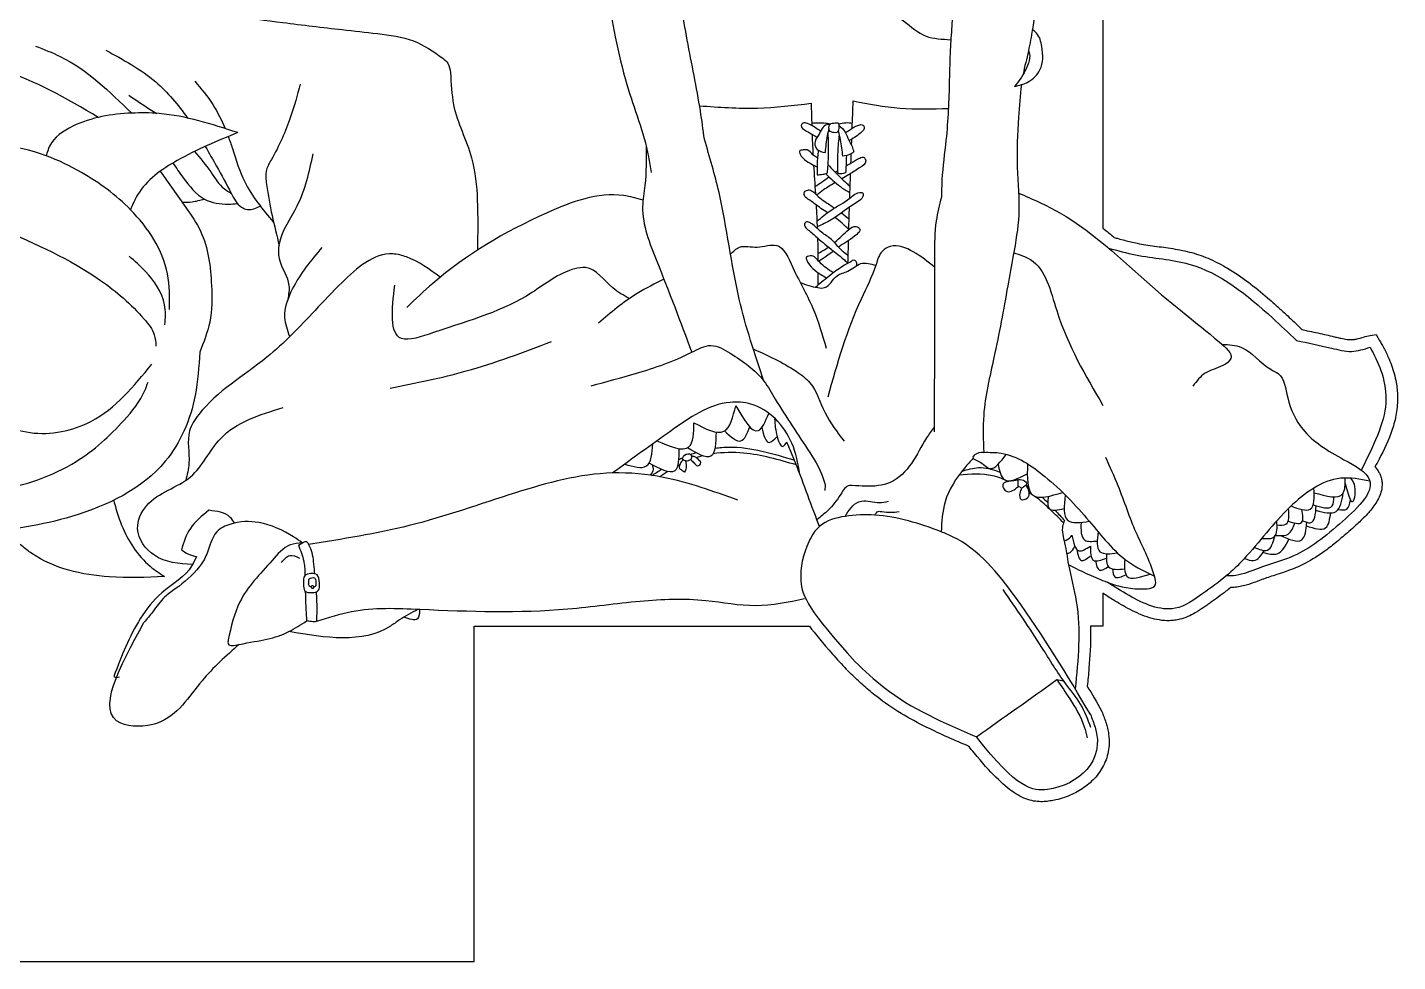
# Model space of a CAD drawing. Header units: inches. Extents: x -573 to 160, y -1 to 711.
# Drawn here: x 10.27 to 13.539, y -0.322 to 1.905 of the extents above; entities that cross this region are included whole.
import ezdxf

# ---------------------------------------------------------------- set-up
doc = ezdxf.new("R2010")
doc.units = ezdxf.units.IN
doc.header["$MEASUREMENT"] = 0
doc.layers.add('CUT', color=1, linetype='Continuous')
doc.layers.add('HarbyDwg', color=5, linetype='Continuous')

msp = doc.modelspace()

# ---------------------------------------------------------------- linework, layer by layer
at = {"layer": 'CUT'}
for points in [[(12.8359, 2.74305), (12.8359, 2.30421), (12.8359, 1.86537), (12.8359, 1.42653)], [(12.8359, 1.42653), (12.84502, 1.41931), (12.85399, 1.41196), (12.86282, 1.40455)], [(12.8359, 0.556), (12.8359, 0.52998), (12.8359, 0.50395), (12.8359, 0.47793)], [(11.3359, -0.32207), (11.3359, -0.0554), (11.3359, 0.21126), (11.3359, 0.47793)], [(11.3359, 0.47793), (11.60244, 0.47793), (11.86898, 0.47793), (12.13552, 0.47793)], [(12.8359, 0.47793), (12.82592, 0.47793), (12.81594, 0.47793), (12.80595, 0.47793)], [(12.79858, 0.33449), (12.8094, 0.31643), (12.82011, 0.29838), (12.8334, 0.27459)], [(8.5859, -0.32207), (9.50256, -0.32207), (10.41923, -0.32207), (11.3359, -0.32207)]]:
    msp.add_open_spline(points, degree=3, dxfattribs=at)
for points, knots in [([(12.86282, 1.40455), (12.86603, 1.40365), (12.86923, 1.40275), (12.88261, 1.39905), (12.89267, 1.39637), (12.90776, 1.39279), (12.91287, 1.39166), (12.92458, 1.38931), (12.93131, 1.38813), (12.94508, 1.38596), (12.95208, 1.38497), (12.97342, 1.38206), (12.98805, 1.38021), (13.0178, 1.37544), (13.03291, 1.37251), (13.06322, 1.36409), (13.0779, 1.35871), (13.10628, 1.34614), (13.12, 1.33895), (13.16763, 1.31078), (13.19915, 1.28602), (13.23979, 1.25087), (13.25049, 1.24127), (13.27149, 1.22212), (13.28182, 1.21253), (13.29847, 1.19686), (13.30487, 1.19078), (13.31123, 1.18471)], [39.4419885, 39.4419885, 39.4419885, 39.4419885, 40.4484759, 40.4484759, 43.6763684, 43.6763684, 45.3388582, 45.3388582, 47.5051707, 47.5051707, 49.6714831, 49.6714831, 54.004108, 54.004108, 58.3367328, 58.3367328, 62.6693577, 62.6693577, 67.0019826, 67.0019826, 78.2015234, 78.2015234, 82.3400811, 82.3400811, 86.4786387, 86.4786387, 89.0961427, 89.0961427, 89.0961427, 89.0961427]), ([(13.31123, 1.18471), (13.3153, 1.18388), (13.31939, 1.18304), (13.33699, 1.17942), (13.35061, 1.17654), (13.37047, 1.17204), (13.37658, 1.17061), (13.3863, 1.16825), (13.38992, 1.16735), (13.39681, 1.16564), (13.40014, 1.16482), (13.40874, 1.16287), (13.41377, 1.16191), (13.4206, 1.16109), (13.42275, 1.16092), (13.42727, 1.16078), (13.42951, 1.16085), (13.43448, 1.16134), (13.43713, 1.16175), (13.44586, 1.16353), (13.45249, 1.16545), (13.46143, 1.16826), (13.46317, 1.16882), (13.48739, 1.1728)], [89.0961427, 89.0961427, 89.0961427, 89.0961427, 90.3488095, 90.3488095, 94.4837979, 94.4837979, 96.3103963, 96.3103963, 97.3744813, 97.3744813, 98.4385664, 98.4385664, 100.2489464, 100.2489464, 101.1505792, 101.1505792, 102.2527473, 102.2527473, 103.3549154, 103.3549154, 105.673579, 105.673579, 106.2214333, 106.2214333, 106.2214333, 106.2214333]), ([(13.48739, 1.1728), (13.50028, 1.15182), (13.50235, 1.14787), (13.50856, 1.13583), (13.51271, 1.12752), (13.51933, 1.11279), (13.52191, 1.10658), (13.52673, 1.0935), (13.52891, 1.08668), (13.53265, 1.07288), (13.53422, 1.06588), (13.53742, 1.04774), (13.53857, 1.03651), (13.53896, 1.01837), (13.53875, 1.01149), (13.53769, 0.99795), (13.53684, 0.99127), (13.53344, 0.97151), (13.53007, 0.95872), (13.51776, 0.92163), (13.50662, 0.89835), (13.49146, 0.8697), (13.48814, 0.86359), (13.4848, 0.85753)], [106.2214333, 106.2214333, 106.2214333, 106.2214333, 107.5382076, 107.5382076, 110.1717562, 110.1717562, 111.9951699, 111.9951699, 113.8713547, 113.8713547, 115.7475395, 115.7475395, 118.6875072, 118.6875072, 120.4858314, 120.4858314, 122.2841557, 122.2841557, 125.8808043, 125.8808043, 133.0056853, 133.0056853, 134.9612674, 134.9612674, 134.9612674, 134.9612674]), ([(13.4848, 0.85753), (13.48488, 0.85743), (13.48497, 0.85734), (13.48848, 0.8534), (13.49169, 0.84913), (13.49574, 0.84185), (13.49694, 0.83933), (13.49937, 0.83305), (13.50039, 0.82928), (13.50165, 0.82179), (13.50189, 0.81806), (13.50167, 0.80834), (13.50064, 0.80254), (13.4975, 0.79167), (13.49539, 0.78658), (13.4905, 0.77688), (13.48772, 0.77226), (13.47848, 0.75863), (13.47124, 0.75006), (13.45575, 0.73357), (13.44748, 0.72566), (13.43371, 0.71312), (13.42821, 0.70828), (13.41785, 0.69928), (13.41298, 0.6951), (13.40337, 0.68695), (13.39864, 0.68299), (13.3846, 0.67148), (13.37543, 0.66427), (13.35086, 0.64626), (13.33536, 0.63626), (13.31064, 0.62335), (13.30223, 0.61941), (13.27921, 0.60997), (13.26476, 0.60527), (13.24513, 0.59894), (13.23963, 0.59718), (13.229, 0.59367), (13.22386, 0.59192), (13.2164, 0.58924), (13.21399, 0.58834), (13.209, 0.58645), (13.20645, 0.58548), (13.19862, 0.58249), (13.19315, 0.58043), (13.18316, 0.57705), (13.17876, 0.57568), (13.16937, 0.5732), (13.16437, 0.57209), (13.15684, 0.57092), (13.15449, 0.57063), (13.14997, 0.57017), (13.14776, 0.57), (13.14388, 0.56976), (13.14219, 0.56968), (13.14053, 0.56962)], [134.9612674, 134.9612674, 134.9612674, 134.9612674, 134.9902963, 134.9902963, 136.1521925, 136.1521925, 136.7134753, 136.7134753, 137.4733639, 137.4733639, 138.2332525, 138.2332525, 139.5063223, 139.5063223, 140.779392, 140.779392, 142.0524618, 142.0524618, 144.6654977, 144.6654977, 147.2785337, 147.2785337, 149.0150772, 149.0150772, 150.6479166, 150.6479166, 152.280756, 152.280756, 155.5464348, 155.5464348, 160.9816679, 160.9816679, 163.6631009, 163.6631009, 168.039375, 168.039375, 169.766897, 169.766897, 171.4376352, 171.4376352, 172.2537965, 172.2537965, 173.0699577, 173.0699577, 174.7022803, 174.7022803, 175.9015654, 175.9015654, 177.1551687, 177.1551687, 177.7088725, 177.7088725, 178.2625764, 178.2625764, 178.7086468, 178.7086468, 178.7086468, 178.7086468]), ([(13.14053, 0.56962), (13.13682, 0.56659), (13.13309, 0.56365), (13.11724, 0.55141), (13.105, 0.54267), (13.08991, 0.53194), (13.08712, 0.52996), (13.08136, 0.52589), (13.07841, 0.52384), (13.06934, 0.51767), (13.063, 0.51357), (13.05053, 0.50641), (13.04449, 0.50329), (13.03229, 0.49806), (13.02617, 0.49587), (13.01567, 0.49316), (13.01145, 0.49232), (13.00308, 0.49117), (12.99891, 0.49084), (12.98651, 0.49051), (12.97838, 0.49114), (12.96254, 0.49364), (12.95481, 0.49551), (12.93076, 0.50282), (12.91518, 0.50985), (12.89343, 0.52112), (12.88649, 0.52498), (12.87311, 0.53271), (12.86665, 0.5366), (12.85196, 0.54568), (12.84386, 0.55087), (12.8359, 0.556)], [178.7086468, 178.7086468, 178.7086468, 178.7086468, 180.0743704, 180.0743704, 184.4932839, 184.4932839, 185.4893719, 185.4893719, 186.4854599, 186.4854599, 188.4776359, 188.4776359, 190.1860395, 190.1860395, 191.7449147, 191.7449147, 192.7287071, 192.7287071, 193.7124996, 193.7124996, 195.6800846, 195.6800846, 197.6476695, 197.6476695, 201.97299, 201.97299, 204.1282797, 204.1282797, 206.2835693, 206.2835693, 209.160016, 209.160016, 209.160016, 209.160016]), ([(12.13552, 0.47793), (12.14957, 0.45924), (12.1676, 0.43745), (12.20106, 0.39946), (12.21212, 0.38715), (12.22429, 0.37383)], [58.7783124, 58.7783124, 58.7783124, 58.7783124, 61.6817595, 61.6817595, 62.9310509, 62.9310509, 62.9310509, 62.9310509]), ([(12.80595, 0.47793), (12.80611, 0.47332), (12.80622, 0.46872), (12.8066, 0.43488), (12.80492, 0.40589), (12.80134, 0.3629), (12.79997, 0.34865), (12.79858, 0.33449)], [211.160016, 211.160016, 211.160016, 211.160016, 212.4806126, 212.4806126, 220.8831789, 220.8831789, 225.0858303, 225.0858303, 225.0858303, 225.0858303]), ([(12.51639, 0.1909), (12.48287, 0.20533), (12.44902, 0.22002), (12.39502, 0.24676), (12.37447, 0.25776), (12.33442, 0.28191), (12.3149, 0.29509), (12.2859, 0.31781), (12.27597, 0.32622), (12.25699, 0.34305), (12.24792, 0.35146), (12.23454, 0.36403), (12.23011, 0.36822), (12.22571, 0.37238)], [263.4488833, 263.4488833, 263.4488833, 263.4488833, 274.2319423, 274.2319423, 280.9930457, 280.9930457, 287.754149, 287.754149, 291.4983302, 291.4983302, 295.1178321, 295.1178321, 296.927583, 296.927583, 296.927583, 296.927583]), ([(12.8334, 0.27459), (12.83374, 0.27352), (12.8342, 0.2722), (12.83592, 0.26743), (12.83751, 0.26337), (12.84046, 0.25552), (12.84178, 0.25191), (12.84379, 0.24583), (12.84451, 0.24349), (12.84582, 0.23887), (12.84642, 0.23656), (12.84803, 0.22966), (12.84888, 0.22509), (12.85074, 0.21147), (12.85106, 0.20253), (12.8496, 0.18004), (12.84648, 0.16687), (12.8366, 0.14261), (12.82986, 0.13154), (12.81385, 0.11177), (12.80458, 0.10306), (12.78433, 0.08798), (12.77334, 0.08159), (12.756, 0.0737), (12.75007, 0.07135), (12.73734, 0.06702), (12.73052, 0.06509), (12.71898, 0.06248), (12.71432, 0.06159), (12.70742, 0.06053), (12.70522, 0.06022), (12.70055, 0.05969), (12.69812, 0.05946), (12.69054, 0.059), (12.6851, 0.059), (12.67363, 0.06007), (12.66762, 0.06114), (12.65532, 0.06461), (12.64904, 0.067), (12.63626, 0.07316), (12.62977, 0.07693), (12.61001, 0.09026), (12.59619, 0.1019), (12.56521, 0.13266), (12.54806, 0.15181), (12.52456, 0.18064), (12.52052, 0.18567), (12.51639, 0.1909)], [231.4432389, 231.4432389, 231.4432389, 231.4432389, 231.9243287, 231.9243287, 232.9777654, 232.9777654, 233.7706531, 233.7706531, 234.2418429, 234.2418429, 234.7130327, 234.7130327, 235.6554123, 235.6554123, 237.5401715, 237.5401715, 240.5322661, 240.5322661, 243.5243607, 243.5243607, 246.5164553, 246.5164553, 249.5085499, 249.5085499, 251.0100447, 251.0100447, 252.6707774, 252.6707774, 253.7820859, 253.7820859, 254.3021679, 254.3021679, 254.8222498, 254.8222498, 255.8624137, 255.8624137, 256.9025776, 256.9025776, 257.9427414, 257.9427414, 258.9829053, 258.9829053, 261.0116364, 261.0116364, 263.0403674, 263.0403674, 263.4488833, 263.4488833, 263.4488833, 263.4488833])]:
    msp.add_open_spline(points, degree=3, knots=knots, dxfattribs=at)
at = {"layer": 'HarbyDwg'}
for points, knots in [([(12.70238, 2.11884), (12.70243, 2.11219), (12.70264, 2.08545), (12.69153, 2.02672), (12.67824, 1.96094), (12.66716, 1.89755), (12.65855, 1.84727), (12.64904, 1.81192), (12.64537, 1.79293)], [0, 0, 0, 0, 1.9927482, 8.0150934, 17.8269138, 22.1687724, 27.3149327, 33.1256813, 33.1256813, 33.1256813, 33.1256813]), ([(12.31859, 2.00297), (12.31445, 1.98754), (12.3156, 1.95053), (12.36499, 1.9198), (12.40946, 1.87817), (12.45277, 1.87751), (12.47312, 1.87608)], [29.5095016, 29.5095016, 29.5095016, 29.5095016, 34.019886, 39.3541073, 45.8298704, 51.8062715, 51.8062715, 51.8062715, 51.8062715]), ([(12.62498, 1.76448), (12.63618, 1.76721), (12.66042, 1.77312), (12.6942, 1.80629), (12.69302, 1.85259), (12.68389, 1.8874), (12.67132, 1.89756), (12.6678, 1.90008), (12.66764, 1.90019)], [0, 0, 0, 0, 3.4346674, 7.4318644, 13.0192463, 16.4695635, 17.7091408, 17.7660782, 17.7660782, 17.7660782, 17.7660782]), ([(10.45693, 1.85119), (10.49877, 1.82843), (10.57476, 1.78708), (10.62971, 1.72109), (10.6519, 1.68921)], [0, 0, 0, 0, 14.1203147, 25.6434186, 25.6434186, 25.6434186, 25.6434186]), ([(12.65819, 1.8496), (12.65867, 1.84882), (12.66467, 1.83729), (12.65205, 1.79887), (12.63404, 1.77599), (12.62498, 1.76448)], [70.3896903, 70.3896903, 70.3896903, 70.3896903, 70.7384539, 75.2802467, 79.874734, 79.874734, 79.874734, 79.874734]), ([(10.66924, 1.7772), (10.68452, 1.7591), (10.71365, 1.72461), (10.73358, 1.68385), (10.74174, 1.66408)], [0, 0, 0, 0, 7.0829683, 13.4937779, 13.4937779, 13.4937779, 13.4937779]), ([(12.6414, 1.76885), (12.63785, 1.74318), (12.63364, 1.67733), (12.62816, 1.57376), (12.64029, 1.46335), (12.62326, 1.36929), (12.60301, 1.25639), (12.57995, 1.12949), (12.54765, 0.99817), (12.55037, 0.92173), (12.55142, 0.89215)], [35.5692775, 35.5692775, 35.5692775, 35.5692775, 43.3495289, 55.2851514, 66.6988719, 76.3963989, 83.7752926, 101.1426977, 115.1588829, 124.0056965, 124.0056965, 124.0056965, 124.0056965]), ([(10.51172, 1.74359), (10.52876, 1.73209), (10.55077, 1.71725), (10.57359, 1.70363), (10.57858, 1.70034)], [0, 0, 0, 0, 6.1664783, 7.963236, 7.963236, 7.963236, 7.963236]), ([(10.74915, 1.64515), (10.75264, 1.63576), (10.76515, 1.59958), (10.78726, 1.52378), (10.83163, 1.47116), (10.85752, 1.44045)], [15.5274128, 15.5274128, 15.5274128, 15.5274128, 18.5351281, 27.0166752, 38.9044341, 38.9044341, 38.9044341, 38.9044341]), ([(12.14197, 1.65067), (12.14222, 1.64394), (12.14288, 1.62764), (12.14369, 1.61134), (12.14421, 1.60176)], [7.3815967, 7.3815967, 7.3815967, 7.3815967, 9.4002317, 12.2774901, 12.2774901, 12.2774901, 12.2774901]), ([(10.66891, 1.60968), (10.68216, 1.59371), (10.7064, 1.56504), (10.72977, 1.52525), (10.75057, 1.51346), (10.75621, 1.51027)], [20.7608005, 20.7608005, 20.7608005, 20.7608005, 26.9746784, 32.1556277, 34.0839265, 34.0839265, 34.0839265, 34.0839265]), ([(10.69441, 1.62165), (10.70362, 1.60582), (10.72459, 1.56843), (10.7515, 1.52056), (10.77158, 1.47949), (10.80044, 1.46739), (10.81551, 1.47463), (10.82554, 1.47946)], [33.5141907, 33.5141907, 33.5141907, 33.5141907, 38.937285, 46.2610548, 50.3628792, 51.9364419, 55.0783144, 55.0783144, 55.0783144, 55.0783144]), ([(12.15503, 1.59382), (12.15134, 1.5962), (12.14269, 1.60176), (12.13331, 1.6148), (12.12158, 1.61305), (12.11067, 1.61257), (12.11469, 1.59722), (12.12738, 1.58722), (12.14263, 1.5784), (12.15124, 1.57412), (12.15395, 1.57254)], [0, 0, 0, 0, 1.3424054, 3.1360277, 4.1157878, 4.9722797, 5.5993768, 7.9698671, 9.9073154, 10.8502231, 10.8502231, 10.8502231, 10.8502231]), ([(12.22299, 1.57548), (12.22685, 1.57769), (12.23848, 1.583), (12.24995, 1.59253), (12.26685, 1.59758), (12.27346, 1.58126), (12.25105, 1.56786), (12.23273, 1.55593), (12.21841, 1.54737), (12.21313, 1.54432)], [8.9390587, 8.9390587, 8.9390587, 8.9390587, 10.2661845, 12.7068798, 13.7530441, 14.6050808, 16.874341, 19.9816834, 21.799484, 21.799484, 21.799484, 21.799484]), ([(12.17405, 1.55689), (12.17559, 1.55548), (12.18855, 1.5433), (12.20651, 1.52622), (12.22619, 1.51492), (12.23235, 1.51139)], [13.4011562, 13.4011562, 13.4011562, 13.4011562, 14.0217563, 18.6881013, 20.8121134, 20.8121134, 20.8121134, 20.8121134]), ([(12.17899, 1.46353), (12.17364, 1.46685), (12.15746, 1.47685), (12.14069, 1.49136), (12.1215, 1.50265), (12.12358, 1.51534), (12.13055, 1.51755), (12.14255, 1.5183), (12.15439, 1.50229), (12.17449, 1.48891), (12.18787, 1.47992), (12.1955, 1.47463)], [6.4760314, 6.4760314, 6.4760314, 6.4760314, 8.3589297, 12.1859308, 13.385191, 14.476424, 15.0961229, 15.4284947, 18.0478595, 20.106566, 22.8791143, 22.8791143, 22.8791143, 22.8791143]), ([(12.19747, 1.53537), (12.18785, 1.52984), (12.17256, 1.52055), (12.15831, 1.50982), (12.15294, 1.50578)], [23.6032221, 23.6032221, 23.6032221, 23.6032221, 26.9375298, 28.9526697, 28.9526697, 28.9526697, 28.9526697]), ([(9.96384, 1.49872), (9.97997, 1.4965), (10.06307, 1.48242), (10.22652, 1.41845), (10.41487, 1.33364), (10.52851, 1.236), (10.57423, 1.17879), (10.57597, 1.15445), (10.57662, 1.14527)], [18.7300097, 18.7300097, 18.7300097, 18.7300097, 23.6392712, 44.1837373, 70.9694078, 84.8551093, 89.3374892, 92.0513427, 92.0513427, 92.0513427, 92.0513427]), ([(12.19551, 1.39255), (12.20165, 1.39762), (12.21309, 1.40798), (12.22798, 1.42237), (12.2442, 1.43501), (12.26028, 1.42294), (12.23812, 1.40088), (12.22037, 1.39217), (12.20646, 1.38234), (12.20513, 1.38138)], [4.7564727, 4.7564727, 4.7564727, 4.7564727, 7.1282778, 9.370535, 11.2694325, 12.402152, 13.8062185, 18.602781, 19.112497, 19.112497, 19.112497, 19.112497]), ([(12.15514, 1.40352), (12.15515, 1.40343), (12.15565, 1.38564), (12.1559, 1.36786), (12.15601, 1.35015)], [32.1318706, 32.1318706, 32.1318706, 32.1318706, 32.1591647, 37.4698391, 37.4698391, 37.4698391, 37.4698391]), ([(12.15587, 1.36613), (12.16426, 1.37093), (12.17284, 1.37583), (12.18101, 1.38149), (12.1812, 1.38162)], [0, 0, 0, 0, 2.8996575, 2.9690242, 2.9690242, 2.9690242, 2.9690242]), ([(12.8494, 1.37924), (12.87076, 1.37322), (12.93354, 1.35552), (13.08111, 1.3491), (13.20203, 1.24931), (13.27895, 1.17689), (13.29771, 1.15889)], [0, 0, 0, 0, 6.6591584, 19.5670082, 43.2608844, 51.0684061, 51.0684061, 51.0684061, 51.0684061]), ([(12.19308, 1.37225), (12.18426, 1.3654), (12.17283, 1.35639), (12.16052, 1.34948), (12.15789, 1.348)], [20.6403123, 20.6403123, 20.6403123, 20.6403123, 23.975309, 24.8815502, 24.8815502, 24.8815502, 24.8815502]), ([(13.47344, 1.1427), (13.48285, 1.12476), (13.50309, 1.08618), (13.52041, 0.99042), (13.48828, 0.92226), (13.45212, 0.84948)], [0, 0, 0, 0, 6.0737912, 13.0597225, 28.1847718, 28.1847718, 28.1847718, 28.1847718]), ([(12.10452, 0.86212), (12.06313, 0.8742), (11.99863, 0.89302), (11.92981, 0.89214), (11.90583, 0.88862)], [0, 0, 0, 0, 12.9033811, 20.1101754, 20.1101754, 20.1101754, 20.1101754]), ([(11.91032, 0.90206), (11.92148, 0.90363), (11.98593, 0.90866), (12.04842, 0.88937), (12.10004, 0.87343)], [16.4748038, 16.4748038, 16.4748038, 16.4748038, 19.832671, 35.7587189, 35.7587189, 35.7587189, 35.7587189]), ([(11.7609, 0.86241), (11.7631, 0.8557), (11.76564, 0.84798), (11.75641, 0.83896), (11.75508, 0.83779)], [0, 0, 0, 0, 2.1219303, 2.4443066, 2.4443066, 2.4443066, 2.4443066]), ([(12.49973, 0.84738), (12.51292, 0.85131), (12.54162, 0.85984), (12.57232, 0.85169), (12.58891, 0.84578), (12.59021, 0.8453)], [0, 0, 0, 0, 4.0566734, 8.8279418, 9.2359468, 9.2359468, 9.2359468, 9.2359468]), ([(12.61124, 0.82233), (12.59867, 0.82815), (12.56078, 0.84319), (12.51966, 0.84001), (12.49248, 0.83791)], [16.4416517, 16.4416517, 16.4416517, 16.4416517, 20.5553556, 28.5678653, 28.5678653, 28.5678653, 28.5678653]), ([(12.74207, 0.72435), (12.73179, 0.73459), (12.71158, 0.75474), (12.68459, 0.77936), (12.66667, 0.79179), (12.66008, 0.79599)], [0, 0, 0, 0, 4.3547581, 8.5679625, 10.9160845, 10.9160845, 10.9160845, 10.9160845]), ([(12.80673, 0.26607), (12.75077, 0.36037), (12.65948, 0.51375), (12.53287, 0.66891), (12.40878, 0.71964), (12.32224, 0.74619), (12.22334, 0.74267), (12.16053, 0.72572), (12.12417, 0.66486), (12.10385, 0.57815), (12.13478, 0.51331), (12.24496, 0.39272)], [0.5006448, 0.5006448, 0.5006448, 0.5006448, 33.771117, 54.6300867, 57.5840606, 73.9122414, 81.0312425, 87.5121743, 92.0349102, 101.5282576, 112.9337275, 112.9337275, 112.9337275, 112.9337275]), ([(10.91656, 0.67044), (10.92152, 0.65801), (10.92973, 0.63746), (10.93179, 0.6156), (10.93232, 0.59877)], [0, 0, 0, 0, 3.9812862, 6.586305, 6.586305, 6.586305, 6.586305]), ([(10.93635, 0.67947), (10.93793, 0.67719), (10.94755, 0.66329), (10.95217, 0.63721), (10.95376, 0.61375), (10.95458, 0.60424), (10.95471, 0.60275)], [0, 0, 0, 0, 0.830447, 5.0578541, 7.6070723, 7.9324841, 7.9324841, 7.9324841, 7.9324841]), ([(10.9589, 0.55731), (10.95926, 0.55257), (10.96072, 0.52966), (10.96022, 0.5067), (10.95982, 0.4885)], [12.5359059, 12.5359059, 12.5359059, 12.5359059, 13.9608418, 19.4197396, 19.4197396, 19.4197396, 19.4197396]), ([(10.93312, 0.55553), (10.93336, 0.54268), (10.93398, 0.52096), (10.93544, 0.49919), (10.93604, 0.49027)], [11.7029666, 11.7029666, 11.7029666, 11.7029666, 15.5632189, 18.2430538, 18.2430538, 18.2430538, 18.2430538]), ([(12.80673, 0.26607), (12.80931, 0.258), (12.85103, 0.16254), (12.74457, 0.07138), (12.6317, 0.08896), (12.53399, 0.21381)], [1.9007691, 1.9007691, 1.9007691, 1.9007691, 4.408009, 24.3934205, 34.0513422, 34.0513422, 34.0513422, 34.0513422])]:
    msp.add_open_spline(points, degree=3, knots=knots, dxfattribs=at)
for points in [[(11.64645, 2.02434), (11.65313, 1.98431), (11.67254, 1.88282), (11.70017, 1.76929), (11.75203, 1.59695), (11.75826, 1.55961)], [(10.13511, 1.95075), (10.16418, 1.96047), (10.21247, 1.95316), (10.35026, 1.9441), (10.52215, 1.94295), (10.63852, 1.94199), (10.8791, 1.91703), (11.02122, 1.90011), (11.10498, 1.89076), (11.19141, 1.87295), (11.26097, 1.83175), (11.27329, 1.81996), (11.27905, 1.79744), (11.28681, 1.72102), (11.3297, 1.59407), (11.3434, 1.49394), (11.34349, 1.37423)], [(12.47528, 1.9921), (12.47649, 1.96111), (12.47518, 1.9083), (12.47165, 1.8518), (12.46944, 1.77985), (12.46147, 1.63642), (12.45191, 1.54235), (12.45054, 1.50058)], [(11.88521, 1.63877), (11.87566, 1.70604), (11.84433, 1.87489), (11.82994, 1.95675)], [(10.28908, 1.86089), (10.34855, 1.83594), (10.51891, 1.70093)], [(10.43916, 1.69088), (10.2062, 1.80295), (10.01882, 1.82665), (9.88363, 1.82665), (9.65844, 1.78138), (9.59989, 1.75507), (9.551, 1.71803), (9.52843, 1.68528), (9.52198, 1.66542)], [(10.92092, 1.77019), (10.89798, 1.69188), (10.85211, 1.59), (10.84064, 1.56581), (10.84064, 1.53079), (10.87075, 1.38523)], [(10.77172, 1.65442), (10.58436, 1.69989), (10.51891, 1.70093), (10.37827, 1.66958), (10.32295, 1.62233), (10.31492, 1.59915)], [(11.87367, 1.7184), (12.01184, 1.71313), (12.13983, 1.72445)], [(12.24014, 1.72995), (12.35146, 1.71308), (12.46707, 1.71234)], [(12.16229, 1.65802), (12.14508, 1.66929), (12.13092, 1.67623), (12.12022, 1.67678), (12.11592, 1.67123), (12.12883, 1.65805), (12.15411, 1.64359)], [(12.14109, 1.67736), (12.17528, 1.67703), (12.18607, 1.67522)], [(12.18454, 1.6735), (12.17713, 1.67316), (12.15727, 1.64877), (12.14835, 1.62842), (12.15441, 1.61463), (12.17309, 1.60689)], [(12.19396, 1.67669), (12.18706, 1.67585), (12.18285, 1.6703), (12.18555, 1.65718), (12.19379, 1.65483), (12.20103, 1.65466), (12.20591, 1.67013), (12.2044, 1.6772), (12.19396, 1.67669)], [(12.20544, 1.67516), (12.22224, 1.6782), (12.23817, 1.67706)], [(12.20585, 1.67225), (12.22123, 1.65567), (12.22981, 1.63666), (12.23623, 1.62418), (12.24058, 1.6116), (12.24126, 1.60942), (12.23551, 1.60409), (12.21466, 1.59832)], [(12.22218, 1.65401), (12.23772, 1.66487), (12.2558, 1.67302), (12.26152, 1.67325), (12.2661, 1.66856), (12.25729, 1.65336), (12.23048, 1.63533)], [(10.60879, 1.23241), (10.6043, 1.31757), (10.51601, 1.47056), (10.39888, 1.5596), (10.31492, 1.59915), (10.08311, 1.6349), (9.87287, 1.61309), (9.81156, 1.59135), (9.80069, 1.58641)], [(10.77172, 1.65442), (10.6276, 1.58803), (10.53305, 1.50631), (10.51601, 1.47056)], [(12.02718, 1.06202), (11.96825, 1.25737), (11.92003, 1.51135), (11.88521, 1.63877)], [(12.18217, 1.66498), (12.17831, 1.64759), (12.17309, 1.60689)], [(12.17966, 1.65411), (12.18038, 1.59486), (12.17784, 1.55822)], [(12.20654, 1.64947), (12.20319, 1.6087), (12.20298, 1.55926)], [(12.20449, 1.65846), (12.20911, 1.63717), (12.21466, 1.59832)], [(10.89207, 1.25749), (10.89474, 1.29035), (10.87273, 1.34807), (10.87163, 1.3904), (10.91365, 1.47962), (10.95172, 1.60376)], [(11.7459, 1.6241), (11.74314, 1.5285), (11.7378, 1.47782), (11.7716, 1.34803), (11.85505, 1.13087)], [(12.15679, 1.61264), (12.15412, 1.57895), (12.15392, 1.55413)], [(10.61692, 1.58184), (10.64201, 1.54687), (10.69273, 1.4958), (10.74973, 1.48402), (10.77119, 1.48539)], [(12.17944, 1.5782), (12.19474, 1.56247), (12.22402, 1.5342), (12.23284, 1.52635)], [(12.22388, 1.60008), (12.2231, 1.57751), (12.22187, 1.55905)], [(10.58701, 1.56234), (10.64799, 1.47593), (10.6832, 1.41929), (10.70925, 1.28983), (10.70502, 1.20258), (10.68108, 1.13081)], [(12.15392, 1.55413), (12.16752, 1.55508), (12.17784, 1.55822)], [(12.20298, 1.55926), (12.2132, 1.55699), (12.22187, 1.55905), (12.2214, 1.55874)], [(11.73881, 1.49357), (11.69222, 1.50442), (11.50884, 1.46277), (11.23733, 1.29498), (11.17541, 1.23786)], [(12.15362, 1.44325), (12.18682, 1.46905), (12.23193, 1.49813), (12.25872, 1.51198), (12.2626, 1.51124), (12.26315, 1.50203), (12.25024, 1.48932), (12.18756, 1.44658), (12.15422, 1.4296)], [(12.63449, 1.51044), (12.73177, 1.46411), (12.96736, 1.27498), (13.1135, 1.15528), (13.14077, 1.11555), (13.12231, 1.09927), (13.07941, 1.08082), (13.05063, 1.04989)], [(10.63884, 1.48894), (10.66285, 1.48952), (10.69191, 1.49625)], [(12.45054, 1.50058), (12.4382, 1.44441), (12.43409, 1.36154), (12.43408, 1.12627), (12.43306, 0.95593), (12.43306, 0.94104)], [(12.22815, 1.36145), (12.21296, 1.37315), (12.18808, 1.39993), (12.16446, 1.41694), (12.14106, 1.43713), (12.13575, 1.4399), (12.12702, 1.44096), (12.12405, 1.43586), (12.12724, 1.42778), (12.13766, 1.41864), (12.15915, 1.39993), (12.17744, 1.38463), (12.21913, 1.35104), (12.22772, 1.34348)], [(10.89583, 1.168), (10.88458, 1.21348), (10.90275, 1.2819), (10.97304, 1.38059)], [(11.9474, 1.36463), (11.96886, 1.38132), (12.01076, 1.38132), (12.05763, 1.38558), (12.09598, 1.33307), (12.1457, 1.23159), (12.17552, 1.14075)], [(12.4341, 1.33367), (12.38348, 1.37019), (12.32866, 1.38308), (12.30969, 1.37209), (12.2949, 1.34024), (12.25886, 1.2576), (12.17926, 1.0239)], [(10.59826, 1.19632), (10.59738, 1.24422), (10.55188, 1.32324), (10.513, 1.35989)], [(11.25456, 1.30952), (11.17422, 1.35805), (11.14206, 1.36519), (11.0206, 1.29736), (10.95621, 1.23042), (10.84119, 1.1189), (10.6787, 0.98198), (10.65702, 0.94328), (10.65547, 0.86589), (10.64791, 0.82544)], [(12.11358, 1.29715), (12.15598, 1.28485), (12.172, 1.28485), (12.20179, 1.31319), (12.22726, 1.32409), (12.25831, 1.34209), (12.29421, 1.33816)], [(12.19224, 1.3205), (12.16014, 1.34546), (12.13746, 1.36066), (12.12792, 1.35576), (12.12921, 1.35061), (12.16324, 1.31609), (12.17676, 1.30828)], [(12.15011, 1.28592), (12.18756, 1.3169), (12.21814, 1.33812), (12.23661, 1.34894), (12.24107, 1.35106), (12.24723, 1.3466), (12.24774, 1.33712)], [(12.62302, 1.36783), (12.66294, 1.35176), (12.7256, 1.23036), (12.8359, 1.00417)], [(11.70623, 1.25886), (11.66689, 1.28408), (11.60148, 1.33264), (11.57625, 1.32984), (11.47347, 1.27288), (11.23893, 1.17764), (11.1623, 1.16363), (11.14642, 1.29062)], [(11.7887, 1.30479), (11.72483, 1.27101), (11.63232, 1.20005)], [(9.87824, 1.19749), (9.91994, 1.13884), (10.16166, 0.97138), (10.20691, 0.95686), (10.27667, 0.93928), (10.42151, 0.96569), (10.5669, 1.10273)], [(11.13576, 1.04522), (11.31689, 1.08616), (11.52066, 1.15618)], [(11.6149, 1.05102), (11.72295, 1.08066), (11.85505, 1.13087), (11.90077, 1.14692), (11.9469, 1.12823), (12.02718, 1.06202), (12.05412, 1.01922), (12.13635, 0.89166), (12.17107, 0.82292), (12.17238, 0.81769), (12.17238, 0.80132)], [(13.12018, 1.14956), (13.16642, 1.14238), (13.2361, 1.09015), (13.25407, 1.07981), (13.27674, 1.02238), (13.31274, 0.94717), (13.41087, 0.87462), (13.47201, 0.82617), (13.40037, 0.7212), (13.28286, 0.64173), (13.2065, 0.61542), (13.15314, 0.5987), (13.13008, 0.59735)], [(13.29771, 1.15889), (13.38091, 1.14074), (13.42915, 1.13287), (13.47344, 1.1427)], [(10.68108, 1.13081), (10.67033, 1.02795), (10.59887, 0.87075), (10.37564, 0.73935), (10.15848, 0.69893), (10.04024, 0.6962), (9.97798, 0.71108)], [(12.00169, 1.139), (12.10381, 1.08552), (12.13685, 1.058), (12.17304, 0.98646), (12.21867, 0.91884)], [(9.72983, 0.98883), (9.74608, 0.94775), (9.80247, 0.89183), (9.8619, 0.8496), (9.99991, 0.80803), (10.19606, 0.80296), (10.38672, 0.87059), (10.50043, 0.96831), (10.55023, 1.03949), (10.55779, 1.05964)], [(10.66412, 0.6249), (10.57297, 0.64659), (10.53308, 0.71015), (10.55465, 0.7651), (10.65923, 0.83405), (10.73038, 0.92455), (10.88024, 0.99889)], [(12.11289, 0.84036), (12.09373, 0.91437), (11.99617, 1.00715), (11.94686, 1.01135), (11.80576, 0.94373), (11.66619, 0.84293)], [(11.86029, 0.96283), (11.93183, 0.9424), (11.95994, 1.00332)], [(11.95994, 1.00332), (12.01396, 0.94386), (12.03865, 0.98458)], [(11.7718, 0.91948), (11.84824, 0.9052), (11.86029, 0.96283)], [(11.93337, 0.94328), (11.97233, 0.9192), (11.9933, 0.95277)], [(12.02221, 0.95151), (12.03955, 0.91555), (12.05872, 0.92989)], [(12.05266, 0.97215), (12.05987, 0.92597), (12.07185, 0.90644), (12.082, 0.91654)], [(12.43306, 0.95184), (12.41518, 0.9266), (12.3791, 0.86583), (12.32861, 0.82054), (12.26897, 0.81135), (12.23768, 0.81319), (12.23179, 0.81319), (12.21044, 0.79222), (12.17992, 0.75385), (12.15353, 0.7315)], [(11.91295, 0.94046), (11.90056, 0.88313), (11.84461, 0.90273)], [(12.15973, 0.71572), (12.15353, 0.7315), (12.09469, 0.88657), (12.082, 0.91654)], [(11.69518, 0.86404), (11.74676, 0.8596), (11.76174, 0.91225)], [(11.82405, 0.90107), (11.81431, 0.84788), (11.75314, 0.86665)], [(11.84362, 0.87079), (11.83318, 0.8762), (11.83504, 0.8823), (11.84942, 0.8883), (11.85438, 0.88334), (11.8524, 0.8745)], [(11.8524, 0.8745), (11.86059, 0.8668), (11.86887, 0.85987), (11.87663, 0.86773), (11.87352, 0.87197), (11.86214, 0.88137), (11.85451, 0.88288)], [(12.55142, 0.89215), (12.52876, 0.88528), (12.52565, 0.88128), (12.5381, 0.8715), (12.56612, 0.85372), (12.60552, 0.88757)], [(12.55142, 0.89215), (12.59301, 0.89018), (12.69715, 0.83472), (12.80317, 0.72816), (12.89671, 0.63094), (12.95879, 0.59687)], [(11.83427, 0.8743), (11.82924, 0.86824), (11.82604, 0.85398), (11.8338, 0.84829), (11.83793, 0.84478)], [(11.84002, 0.87166), (11.84145, 0.85501), (11.83793, 0.84478)], [(12.5265, 0.87808), (12.50563, 0.85461), (12.45938, 0.77417), (12.45004, 0.70262)], [(12.58578, 0.86354), (12.60053, 0.82706), (12.65547, 0.84129)], [(12.656, 0.86489), (12.66905, 0.79003), (12.74002, 0.79638)], [(12.75368, 0.62431), (12.80241, 0.60074), (12.84601, 0.5828), (12.92398, 0.56639), (12.96091, 0.57664), (12.95886, 0.59663), (12.91521, 0.70094), (12.87236, 0.81191), (12.84274, 0.87956)], [(11.96521, 0.77785), (11.78711, 0.8324), (11.66619, 0.84293), (11.43442, 0.79558), (11.18112, 0.71759), (10.94091, 0.67253)], [(12.63363, 0.82569), (12.61124, 0.82233), (12.59787, 0.8168), (12.59837, 0.80699), (12.60719, 0.79884), (12.63415, 0.81098)], [(12.63415, 0.81098), (12.63349, 0.82063), (12.63363, 0.82569), (12.6463, 0.82545), (12.65396, 0.81763), (12.64198, 0.80674)], [(13.47278, 0.82377), (13.40289, 0.83018), (13.2828, 0.76231), (13.1717, 0.6374), (13.13008, 0.59735), (13.07448, 0.55533), (13.0081, 0.52026), (12.89833, 0.5505), (12.84601, 0.5828)], [(13.33953, 0.79593), (13.40835, 0.79376), (13.41396, 0.8308)], [(13.41381, 0.81804), (13.43187, 0.77482), (13.4357, 0.81629), (13.42707, 0.83043)], [(12.64198, 0.80674), (12.63748, 0.79418), (12.64081, 0.77988), (12.65596, 0.78404), (12.65845, 0.78703), (12.6528, 0.81429)], [(12.70562, 0.78737), (12.7074, 0.75826), (12.7436, 0.75814)], [(12.74613, 0.7904), (12.75237, 0.72976), (12.8034, 0.72788)], [(13.28488, 0.7643), (13.33056, 0.75667), (13.33918, 0.80707)], [(13.33731, 0.76711), (13.38287, 0.76469), (13.38696, 0.78591)], [(13.34383, 0.7541), (13.39215, 0.75109), (13.40919, 0.79506)], [(10.47562, 0.77776), (10.49463, 0.71876), (10.56318, 0.62039), (10.59717, 0.59579)], [(10.70287, 0.75388), (10.65877, 0.71094), (10.6375, 0.65961)], [(10.76408, 0.72368), (10.75397, 0.73718), (10.70287, 0.75388)], [(12.22063, 0.73955), (12.25373, 0.77397), (12.25999, 0.77576), (12.30248, 0.77218), (12.3244, 0.77576)], [(12.29175, 0.74268), (12.2998, 0.75117), (12.30875, 0.75072), (12.34945, 0.75072)], [(13.25123, 0.71915), (13.27239, 0.72066), (13.27865, 0.75826)], [(13.27786, 0.72778), (13.3099, 0.72483), (13.31068, 0.75583)], [(13.31232, 0.72908), (13.33061, 0.72421), (13.34475, 0.76478)], [(13.39723, 0.75593), (13.41781, 0.75666), (13.4265, 0.77883)], [(10.92574, 0.67664), (10.90513, 0.69057), (10.82188, 0.72461), (10.75502, 0.72125), (10.7218, 0.70234), (10.69783, 0.64939), (10.68059, 0.61956), (10.62298, 0.56661), (10.59797, 0.54726), (10.56913, 0.51207), (10.54811, 0.48633)], [(12.74403, 0.72934), (12.73983, 0.71703), (12.74445, 0.67611), (12.75368, 0.62431), (12.77226, 0.53623), (12.76981, 0.32803)], [(12.7837, 0.72524), (12.79247, 0.68294), (12.8222, 0.6807)], [(13.21471, 0.68674), (13.24456, 0.6907), (13.25072, 0.72879)], [(13.24755, 0.69414), (13.27757, 0.69732), (13.29378, 0.72351)], [(13.25946, 0.69354), (13.31022, 0.68356), (13.32234, 0.72529)], [(13.32151, 0.717), (13.36711, 0.71211), (13.37931, 0.74759)], [(10.59717, 0.59579), (10.46533, 0.59521), (10.28075, 0.65084), (10.25672, 0.66899), (10.21446, 0.70595)], [(12.74337, 0.6807), (12.75934, 0.69097), (12.76191, 0.69451)], [(12.76191, 0.69451), (12.77864, 0.65722), (12.80599, 0.66879)], [(12.82418, 0.70291), (12.82883, 0.65529), (12.87057, 0.65231)], [(13.19705, 0.66586), (13.22872, 0.65904), (13.24576, 0.69181)], [(10.6375, 0.65961), (10.65436, 0.64974), (10.67318, 0.64348)], [(10.92574, 0.67664), (10.89729, 0.67147), (10.85367, 0.63411), (10.77701, 0.53572), (10.74881, 0.44471)], [(10.91656, 0.67044), (10.93304, 0.67917), (10.93635, 0.67947)], [(12.74929, 0.65019), (12.75741, 0.65336), (12.76868, 0.66836)], [(12.77346, 0.66033), (12.78475, 0.63439), (12.80534, 0.64436)], [(12.80599, 0.66879), (12.81338, 0.63471), (12.84425, 0.63957)], [(13.1735, 0.63934), (13.19546, 0.63401), (13.2211, 0.65808)], [(13.21788, 0.65337), (13.25187, 0.65042), (13.27961, 0.6853)], [(10.67318, 0.64348), (10.66248, 0.62209), (10.59049, 0.55688), (10.53981, 0.49643), (10.47635, 0.35792)], [(10.87644, 0.62987), (10.89578, 0.64602), (10.91923, 0.64)], [(12.81794, 0.63327), (12.82786, 0.61157), (12.84891, 0.61957)], [(12.84427, 0.64918), (12.84942, 0.61896), (12.88759, 0.61447)], [(12.88782, 0.63754), (12.89317, 0.59678), (12.94828, 0.60194)], [(10.92913, 0.57825), (10.93154, 0.59804), (10.94641, 0.60301), (10.96148, 0.59991), (10.96674, 0.58061), (10.96395, 0.56247), (10.9493, 0.55783), (10.93196, 0.56155), (10.92913, 0.57825)], [(10.94682, 0.57133), (10.94203, 0.57427), (10.94117, 0.5826), (10.9422, 0.59076), (10.94832, 0.59297), (10.9553, 0.5928), (10.95813, 0.58242), (10.95649, 0.5724), (10.95294, 0.57153)], [(12.85886, 0.61403), (12.86422, 0.59517), (12.8909, 0.60002)], [(10.95053, 0.57495), (10.94747, 0.57342), (10.94832, 0.56781), (10.95087, 0.56764), (10.95274, 0.57257), (10.95053, 0.57495)], [(12.80705, 0.23646), (12.7823, 0.29173), (12.74704, 0.34054), (12.69011, 0.42718), (12.59783, 0.5648)], [(12.12409, 0.54281), (12.00748, 0.52625), (11.88888, 0.53825), (11.73199, 0.53675), (11.55934, 0.518), (11.20654, 0.51725), (11.04364, 0.51207), (10.95982, 0.4885)], [(11.20122, 0.51748), (11.1579, 0.49266), (11.13626, 0.47793), (10.89412, 0.46465)], [(11.20584, 0.51728), (11.20049, 0.49518), (11.16806, 0.49924)], [(10.77498, 0.43391), (10.68666, 0.34749), (10.58034, 0.24675), (10.49284, 0.24605), (10.54811, 0.48633)], [(10.74881, 0.44471), (10.74931, 0.43555), (10.77498, 0.43391), (10.89412, 0.46465), (10.93604, 0.49027)], [(10.95982, 0.4885), (10.94771, 0.4885), (10.93604, 0.49027)], [(12.24496, 0.39272), (12.31436, 0.33108), (12.53399, 0.21381)], [(10.47635, 0.35792), (10.48302, 0.35554), (10.48946, 0.35719)], [(12.53399, 0.21381), (12.7263, 0.35015)], [(12.7263, 0.35015), (12.75669, 0.30431), (12.7913, 0.2377), (12.79798, 0.2114)], [(12.7263, 0.35015), (12.74194, 0.34749)]]:
    msp.add_spline(points, degree=3, dxfattribs=at)
for points in [[(12.13983, 1.72445), (12.14027, 1.7068), (12.14072, 1.68915), (12.14127, 1.6715)], [(12.23772, 1.66487), (12.23852, 1.68656), (12.23933, 1.70826), (12.24014, 1.72995)], [(12.23623, 1.62418), (12.23641, 1.62911), (12.23659, 1.63404), (12.23677, 1.63897)], [(12.23472, 1.5817), (12.23498, 1.58916), (12.23524, 1.59662), (12.23551, 1.60409)], [(12.14563, 1.57698), (12.14699, 1.55427), (12.1485, 1.53156), (12.14992, 1.50885)], [(12.14885, 1.52575), (12.16025, 1.53314), (12.17165, 1.54053), (12.18222, 1.54924)], [(12.19698, 1.5602), (12.19892, 1.56122), (12.20095, 1.56208), (12.20292, 1.56305)], [(12.23193, 1.49813), (12.23254, 1.51769), (12.23319, 1.53726), (12.23386, 1.55682)], [(12.15154, 1.48224), (12.15264, 1.46355), (12.15362, 1.44486), (12.15436, 1.42616)], [(12.22973, 1.42335), (12.23021, 1.44114), (12.23072, 1.45892), (12.23126, 1.47671)], [(12.22973, 1.42335), (12.21908, 1.43346), (12.20843, 1.44357), (12.19649, 1.45212)], [(12.21204, 1.46283), (12.21826, 1.45825), (12.22435, 1.45357), (12.23044, 1.44888)], [(12.22772, 1.34348), (12.22815, 1.3613), (12.22858, 1.37913), (12.22903, 1.39695)], [(12.15608, 1.32069), (12.15607, 1.31077), (12.15604, 1.30086), (12.15601, 1.29094)], [(11.85161, 0.88704), (11.85583, 0.88864), (11.86011, 0.89012), (11.86441, 0.89151)], [(11.88141, 0.88381), (11.87613, 0.88249), (11.87091, 0.881), (11.86576, 0.87933)], [(11.75985, 0.8371), (11.76742, 0.84193), (11.77499, 0.84677), (11.78262, 0.85149)], [(11.82617, 0.86233), (11.82447, 0.86144), (11.82277, 0.86053), (11.82108, 0.85961)], [(11.82339, 0.87463), (11.82677, 0.87632), (11.83017, 0.87795), (11.8336, 0.87953)], [(11.8524, 0.8745), (11.84839, 0.8729), (11.84442, 0.87119), (11.84049, 0.86938)], [(11.79786, 0.84616), (11.79133, 0.84219), (11.78483, 0.83812), (11.77834, 0.83406)], [(12.62864, 0.82836), (12.63031, 0.82748), (12.63198, 0.82659), (12.63363, 0.82569)], [(12.64198, 0.80674), (12.63939, 0.80818), (12.63678, 0.80959), (12.63415, 0.81098)], [(12.6528, 0.81429), (12.65448, 0.81321), (12.65615, 0.81211), (12.65781, 0.81099)], [(12.69078, 0.78539), (12.69538, 0.78128), (12.69986, 0.77703), (12.70425, 0.77268)], [(12.72171, 0.75445), (12.72926, 0.74621), (12.73664, 0.73777), (12.74403, 0.72934)], [(10.93305, 0.56064), (10.93307, 0.55898), (10.93309, 0.55728), (10.93312, 0.55553)], [(10.95872, 0.55931), (10.95878, 0.55866), (10.95884, 0.55799), (10.9589, 0.55731)]]:
    msp.add_open_spline(points, degree=3, dxfattribs=at)

doc.saveas('drawing.dxf')
